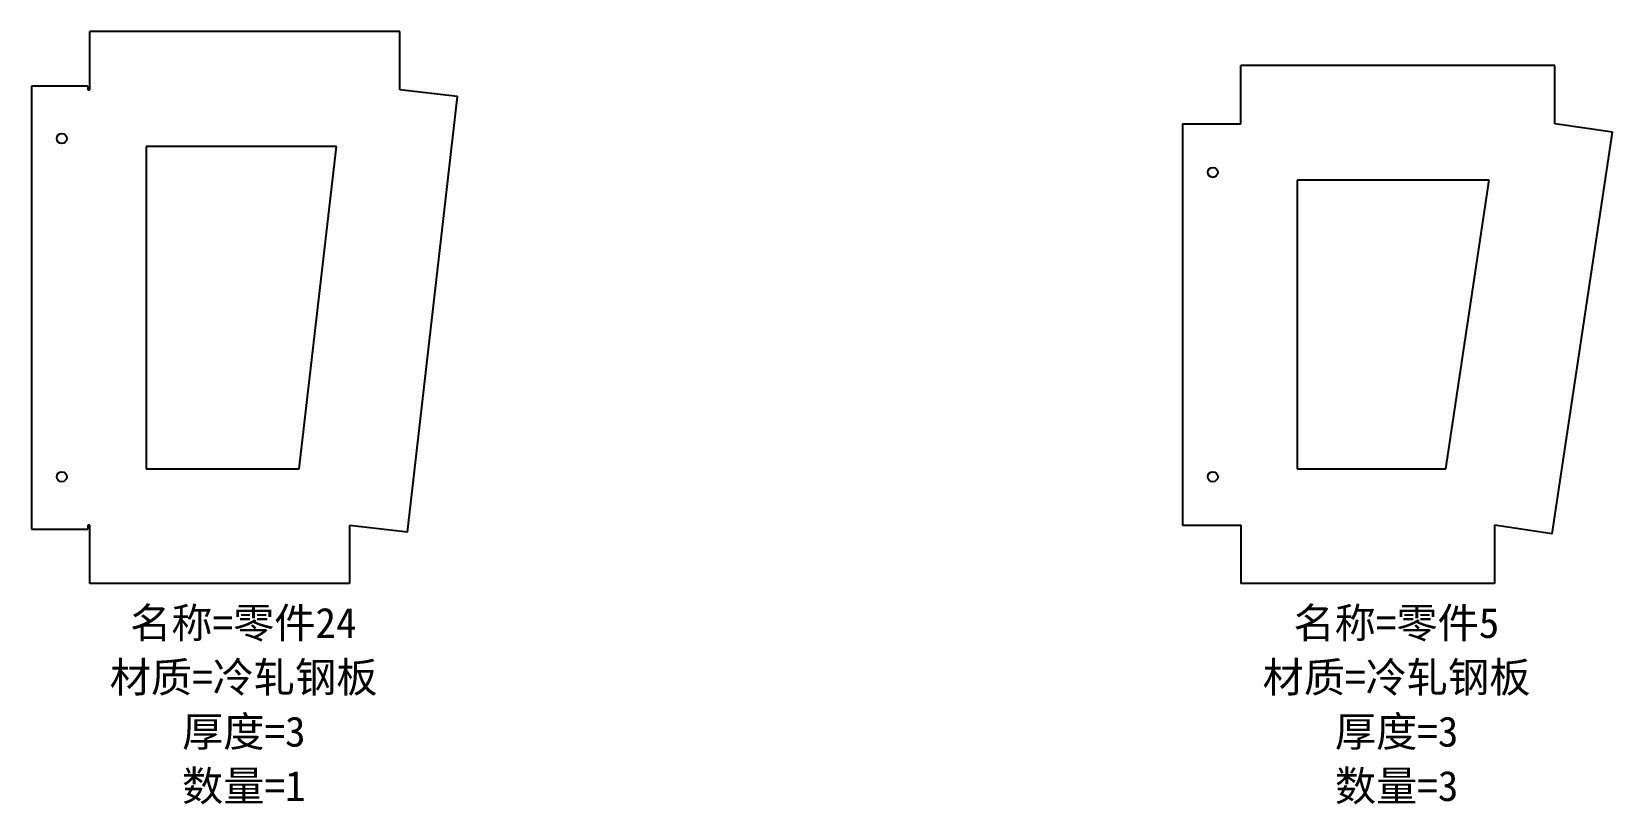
# Model space of a CAD drawing. Header units: millimetres. Extents: x 57468 to 70530, y -35714 to -23382.
# Drawn here: x 57468 to 58777, y -27714 to -27075 of the extents above; entities that cross this region are included whole.
import ezdxf

# ---------------------------------------------------------------- set-up
doc = ezdxf.new("R2010")
doc.units = ezdxf.units.MM
doc.layers.add('零件信息', color=131, linetype='Continuous')
doc.styles.add('SLDTEXTSTYLE1', font='', dxfattribs={"bigfont": 'bigfont'})
doc.styles.get('SLDTEXTSTYLE1').set_extended_font_data('宋体')

msp = doc.modelspace()

# ---------------------------------------------------------------- linework, layer by layer
at = {"color": 7, "linetype": 'Continuous', "lineweight": 25}
for p, q in [((57516.6, -27123), (57516.6, -27074.7)), ((57773.2, -27074.7), (57516.6, -27074.7)), ((57773.2, -27122.8), (57773.2, -27074.7)), ((58469.2, -27150.9), (58469.2, -27102.7)), ((58729.1, -27102.7), (58469.2, -27102.7)), ((58729.1, -27150.9), (58729.1, -27102.7)), ((57468.3, -27119.7), (57468.3, -27486.7)), ((57515, -27119.7), (57468.3, -27119.7)), ((57515, -27119.7), (57515, -27123)), ((57515, -27123), (57516.6, -27123)), ((57821, -27128.3), (57773.2, -27122.8)), ((57779.5, -27489), (57821, -27128.3)), ((58421, -27150.9), (58421, -27483.4)), ((58421, -27150.9), (58469.2, -27150.9)), ((58726.9, -27490.6), (58776.8, -27158)), ((58776.8, -27158), (58729.1, -27150.9)), ((57720.6, -27169.7), (57563.3, -27169.7)), ((57563.3, -27169.7), (57563.3, -27436.7)), ((57689.9, -27436.7), (57720.6, -27169.7)), ((58674.8, -27197.7), (58516, -27197.7)), ((58516, -27197.7), (58516, -27436.7)), ((58638.9, -27436.7), (58674.8, -27197.7)), ((57563.3, -27436.7), (57689.9, -27436.7)), ((58516, -27436.7), (58638.9, -27436.7)), ((57468.3, -27486.7), (57515, -27486.7)), ((57516.6, -27483.4), (57515, -27483.4)), ((57515, -27483.4), (57515, -27486.7)), ((57516.6, -27531.7), (57516.6, -27483.4)), ((57731.6, -27483.5), (57731.6, -27531.7)), ((57779.5, -27489), (57731.6, -27483.5)), ((58421, -27483.4), (58469.2, -27483.4)), ((58469.2, -27483.4), (58469.2, -27531.7)), ((58679.2, -27483.4), (58679.2, -27531.7)), ((58726.9, -27490.6), (58679.2, -27483.4)), ((57731.6, -27531.7), (57516.6, -27531.7)), ((58679.2, -27531.7), (58469.2, -27531.7))]:
    msp.add_line(p, q, dxfattribs=at)
for centre in [(57493.3, -27163.2), (58446, -27191.2), (57493.3, -27443.2), (58446, -27443.2)]:
    msp.add_circle(centre, 4.15, dxfattribs=at)

# ---------------------------------------------------------------- texts
at = {"layer": '零件信息', "char_height": 25, "attachment_point": 2, "style": 'SLDTEXTSTYLE1'}
for s, insert in [('名称=零件24', (57643.6, -27551.7)), ('名称=零件5', (58598, -27551.7)), ('材质=冷轧钢板', (57643.8, -27596.7)), ('材质=冷轧钢板', (58598.1, -27596.7)), ('厚度=3', (57644, -27641.7)), ('厚度=3', (58598.2, -27641.7)), ('数量=1', (57644, -27686.7)), ('数量=3', (58598.2, -27686.7))]:
    msp.add_mtext(s, dxfattribs=dict(at, insert=insert))

doc.saveas('drawing.dxf')
